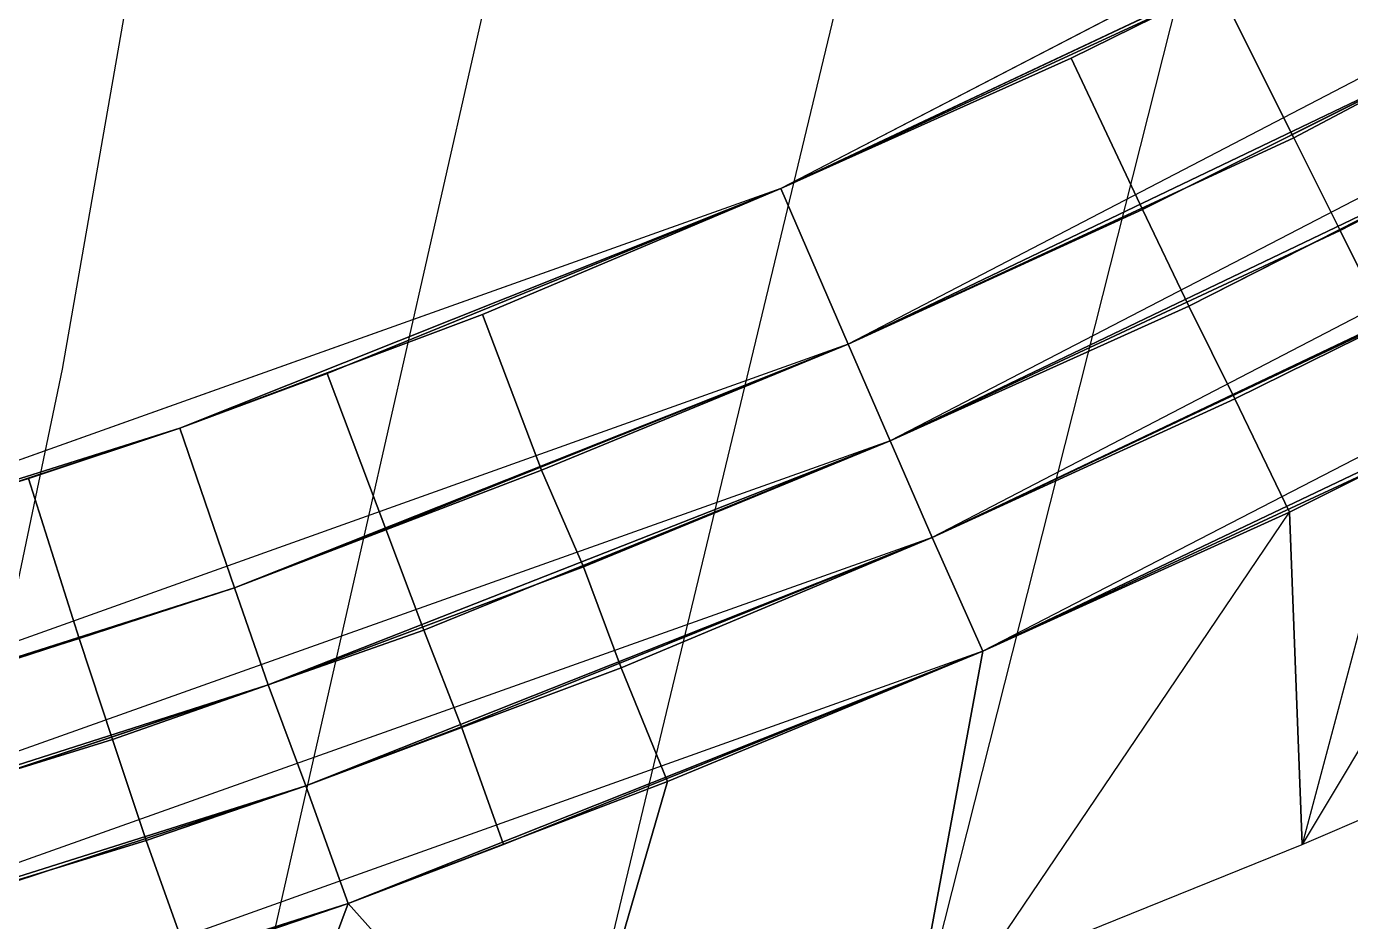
# Model space of a CAD drawing. Extents: x -24.1 to 24.1, y -24.4 to 24.4.
# Drawn here: x 7.165 to 10.315, y -22.353 to -20.225 of the extents above; entities that cross this region are included whole.
import ezdxf

# ---------------------------------------------------------------- set-up
doc = ezdxf.new("R2010")
doc.units = 0
doc.header["$MEASUREMENT"] = 0
for name, color, linetype in [('Concrete bases crown', 7, 'CONTINUOUS'), ('Concrete bases crown bottom', 7, 'CONTINUOUS'), ('Concrete bases crown side1', 7, 'CONTINUOUS'), ('Concrete bases crown side2', 7, 'CONTINUOUS'), ('Concrete bases crown side3', 7, 'CONTINUOUS'), ('Concrete bases crown side4', 7, 'CONTINUOUS'), ('Concrete bases crown top', 7, 'CONTINUOUS'), ('FEA1', 7, 'CONTINUOUS'), ('Mappers', 7, 'CONTINUOUS'), ('SupportsSph', 7, 'CONTINUOUS'), ('TendonPoints1', 7, 'CONTINUOUS'), ('Tendons 1 internal', 7, 'CONTINUOUS'), ('Tendons 2 external', 7, 'CONTINUOUS'), ('Tendons 3 middle', 7, 'CONTINUOUS'), ('UpperTendons', 7, 'CONTINUOUS'), ('UpperTendons Crown', 7, 'CONTINUOUS')]:
    doc.layers.add(name, color=color, linetype=linetype)

msp = doc.modelspace()

# ---------------------------------------------------------------- linework, layer by layer
at = {"layer": 'Concrete bases crown'}
for points in [[(11.68, -19.2, 58.95), (8.96, -20.61, 58.95), (10.34, -19.96, 57.86)], [(11.89, -19.54, 58.95), (9.12, -20.98, 58.95), (10.52, -20.31, 57.86)], [(11.89, -19.54, 58.95), (9.12, -20.98, 58.95), (10.52, -20.31, 57.86)], [(12.02, -19.76, 58.95), (9.22, -21.21, 58.95), (10.64, -20.53, 57.86)], [(12.02, -19.76, 58.95), (9.22, -21.21, 58.95), (10.64, -20.53, 57.86)], [(8.96, -20.61, 58.95), (10, -20.13, 57.58), (10.34, -19.96, 57.86)], [(8.96, -20.61, 54.58), (10.34, -19.96, 54.58), (9.65, -20.3, 55.13)], [(12.15, -19.97, 58.95), (9.32, -21.44, 58.95), (10.75, -20.76, 57.86)], [(12.15, -19.97, 58.95), (9.32, -21.44, 58.95), (10.75, -20.76, 57.86)], [(12.31, -20.23, 58.95), (9.44, -21.71, 58.95), (10.89, -21.02, 57.86)], [(9.12, -20.98, 58.95), (10.18, -20.49, 57.58), (10.52, -20.31, 57.86)], [(9.12, -20.98, 58.95), (10.18, -20.49, 57.58), (10.52, -20.31, 57.86)], [(9.12, -20.98, 54.58), (10.52, -20.31, 54.58), (9.82, -20.66, 55.13)], [(9.12, -20.98, 54.58), (10.52, -20.31, 54.58), (9.82, -20.66, 55.13)], [(9.22, -21.21, 58.95), (10.29, -20.71, 57.58), (10.64, -20.53, 57.86)], [(9.22, -21.21, 58.95), (10.29, -20.71, 57.58), (10.64, -20.53, 57.86)], [(9.22, -21.21, 54.58), (10.64, -20.53, 54.58), (9.93, -20.89, 55.13)], [(9.22, -21.21, 54.58), (10.64, -20.53, 54.58), (9.93, -20.89, 55.13)], [(8.96, -20.61, 58.95), (6.07, -21.64, 58.95), (7.53, -21.18, 57.86)], [(8.96, -20.61, 58.95), (7.53, -21.18, 57.86), (7.88, -21.05, 57.58)], [(7.53, -21.18, 54.58), (8.96, -20.61, 54.58), (8.25, -20.91, 55.13)], [(9.32, -21.44, 58.95), (10.4, -20.93, 57.58), (10.75, -20.76, 57.86)], [(9.32, -21.44, 58.95), (10.4, -20.93, 57.58), (10.75, -20.76, 57.86)], [(9.32, -21.44, 54.58), (10.75, -20.76, 54.58), (10.04, -21.11, 55.13)], [(9.32, -21.44, 54.58), (10.75, -20.76, 54.58), (10.04, -21.11, 55.13)], [(9.12, -20.98, 58.95), (6.18, -22.03, 58.95), (7.66, -21.56, 57.86)], [(9.12, -20.98, 58.95), (6.18, -22.03, 58.95), (7.66, -21.56, 57.86)], [(9.12, -20.98, 58.95), (7.66, -21.56, 57.86), (8.02, -21.42, 57.58)], [(9.12, -20.98, 58.95), (7.66, -21.56, 57.86), (8.02, -21.42, 57.58)], [(7.66, -21.56, 54.58), (9.12, -20.98, 54.58), (8.39, -21.28, 55.13)], [(7.66, -21.56, 54.58), (9.12, -20.98, 54.58), (8.39, -21.28, 55.13)], [(9.44, -21.71, 58.95), (10.54, -21.2, 57.58), (10.89, -21.02, 57.86)], [(9.44, -21.71, 54.58), (10.89, -21.02, 54.58), (10.17, -21.38, 55.13)], [(6.07, -21.64, 58.95), (7.17, -21.3, 57.58), (7.53, -21.18, 57.86)], [(6.07, -21.64, 54.58), (7.53, -21.18, 54.58), (6.8, -21.42, 55.13)], [(9.22, -21.21, 58.95), (6.24, -22.27, 58.95), (7.74, -21.79, 57.86)], [(9.22, -21.21, 58.95), (6.24, -22.27, 58.95), (7.74, -21.79, 57.86)], [(9.22, -21.21, 58.95), (7.74, -21.79, 57.86), (8.11, -21.66, 57.58)], [(9.22, -21.21, 58.95), (7.74, -21.79, 57.86), (8.11, -21.66, 57.58)], [(7.74, -21.79, 54.58), (9.22, -21.21, 54.58), (8.49, -21.51, 55.13)], [(7.74, -21.79, 54.58), (9.22, -21.21, 54.58), (8.49, -21.51, 55.13)], [(9.32, -21.44, 58.95), (6.31, -22.51, 58.95), (7.83, -22.03, 57.86)], [(9.32, -21.44, 58.95), (6.31, -22.51, 58.95), (7.83, -22.03, 57.86)], [(9.32, -21.44, 58.95), (7.83, -22.03, 57.86), (8.2, -21.89, 57.58)], [(9.32, -21.44, 58.95), (7.83, -22.03, 57.86), (8.2, -21.89, 57.58)], [(7.83, -22.03, 54.58), (9.32, -21.44, 54.58), (8.58, -21.75, 55.13)], [(7.83, -22.03, 54.58), (9.32, -21.44, 54.58), (8.58, -21.75, 55.13)], [(6.18, -22.03, 58.95), (7.29, -21.68, 57.58), (7.66, -21.56, 57.86)], [(6.18, -22.03, 58.95), (7.29, -21.68, 57.58), (7.66, -21.56, 57.86)], [(6.18, -22.03, 54.58), (7.66, -21.56, 54.58), (6.92, -21.8, 55.13)], [(6.18, -22.03, 54.58), (7.66, -21.56, 54.58), (6.92, -21.8, 55.13)], [(9.44, -21.71, 58.95), (6.39, -22.8, 58.95), (7.93, -22.31, 57.86)], [(9.44, -21.71, 58.95), (7.93, -22.31, 57.86), (8.3, -22.17, 57.58)], [(7.93, -22.31, 54.58), (9.44, -21.71, 54.58), (8.69, -22.02, 55.13)], [(6.24, -22.27, 58.95), (7.37, -21.92, 57.58), (7.74, -21.79, 57.86)], [(6.24, -22.27, 58.95), (7.37, -21.92, 57.58), (7.74, -21.79, 57.86)], [(6.24, -22.27, 54.58), (7.74, -21.79, 54.58), (6.99, -22.04, 55.13)], [(6.24, -22.27, 54.58), (7.74, -21.79, 54.58), (6.99, -22.04, 55.13)], [(6.31, -22.51, 58.95), (7.45, -22.16, 57.58), (7.83, -22.03, 57.86)], [(6.31, -22.51, 58.95), (7.45, -22.16, 57.58), (7.83, -22.03, 57.86)], [(6.31, -22.51, 54.58), (7.83, -22.03, 54.58), (7.07, -22.28, 55.13)], [(6.31, -22.51, 54.58), (7.83, -22.03, 54.58), (7.07, -22.28, 55.13)], [(6.39, -22.8, 58.95), (7.55, -22.44, 57.58), (7.93, -22.31, 57.86)], [(6.39, -22.8, 54.58), (7.93, -22.31, 54.58), (7.16, -22.57, 55.13)]]:
    msp.add_3dface(points, dxfattribs=at)
at = {"layer": 'Concrete bases crown bottom'}
for points in [[(10.34, -19.96, 55.67), (9.65, -20.3, 55.13), (10.34, -19.96, 54.58), (11.02, -19.59, 55.13)], [(11.02, -19.59, 56.22), (10.34, -19.96, 57.13), (9.65, -20.3, 56.22), (10.34, -19.96, 55.67)], [(9.65, -20.3, 56.22), (8.96, -20.61, 55.67), (9.65, -20.3, 55.13), (10.34, -19.96, 55.67)], [(10.34, -19.96, 57.13), (10, -20.13, 57.58), (8.96, -20.61, 56.77), (9.65, -20.3, 56.22)], [(10.52, -20.31, 55.67), (9.82, -20.66, 55.13), (10.52, -20.31, 54.58), (11.21, -19.94, 55.13)], [(11.21, -19.94, 56.22), (10.52, -20.31, 57.13), (9.82, -20.66, 56.22), (10.52, -20.31, 55.67)], [(8.96, -20.61, 58.95), (7.88, -21.05, 57.58), (8.96, -20.61, 56.77), (10, -20.13, 57.58)], [(10.87, -20.13, 57.58), (10.52, -20.31, 57.86), (10.18, -20.49, 57.58), (10.52, -20.31, 57.13)], [(10.64, -20.53, 55.67), (9.93, -20.89, 55.13), (10.64, -20.53, 54.58), (11.34, -20.16, 55.13)], [(11.34, -20.16, 56.22), (10.64, -20.53, 57.13), (9.93, -20.89, 56.22), (10.64, -20.53, 55.67)], [(8.96, -20.61, 55.67), (8.25, -20.91, 55.13), (8.96, -20.61, 54.58), (9.65, -20.3, 55.13)], [(8.96, -20.61, 56.77), (8.25, -20.91, 56.22), (8.96, -20.61, 55.67), (9.65, -20.3, 56.22)], [(9.82, -20.66, 56.22), (9.12, -20.98, 55.67), (9.82, -20.66, 55.13), (10.52, -20.31, 55.67)], [(10.52, -20.31, 57.13), (10.18, -20.49, 57.58), (9.12, -20.98, 56.77), (9.82, -20.66, 56.22)], [(10.75, -20.76, 55.67), (10.04, -21.11, 55.13), (10.75, -20.76, 54.58), (11.46, -20.37, 55.13)], [(11.46, -20.37, 56.22), (10.75, -20.76, 57.13), (10.04, -21.11, 56.22), (10.75, -20.76, 55.67)], [(10.98, -20.35, 57.58), (10.64, -20.53, 57.86), (10.29, -20.71, 57.58), (10.64, -20.53, 57.13)], [(9.12, -20.98, 58.95), (8.02, -21.42, 57.58), (9.12, -20.98, 56.77), (10.18, -20.49, 57.58)], [(9.93, -20.89, 56.22), (9.22, -21.21, 55.67), (9.93, -20.89, 55.13), (10.64, -20.53, 55.67)], [(10.64, -20.53, 57.13), (10.29, -20.71, 57.58), (9.22, -21.21, 56.77), (9.93, -20.89, 56.22)], [(8.25, -20.91, 56.22), (7.53, -21.18, 55.67), (8.25, -20.91, 55.13), (8.96, -20.61, 55.67)], [(7.88, -21.05, 57.58), (7.53, -21.18, 57.13), (8.25, -20.91, 56.22), (8.96, -20.61, 56.77)], [(9.12, -20.98, 55.67), (8.39, -21.28, 55.13), (9.12, -20.98, 54.58), (9.82, -20.66, 55.13)], [(9.12, -20.98, 56.77), (8.39, -21.28, 56.22), (9.12, -20.98, 55.67), (9.82, -20.66, 56.22)], [(9.22, -21.21, 58.95), (8.11, -21.66, 57.58), (9.22, -21.21, 56.77), (10.29, -20.71, 57.58)], [(10.04, -21.11, 56.22), (9.32, -21.44, 55.67), (10.04, -21.11, 55.13), (10.75, -20.76, 55.67)], [(10.75, -20.76, 57.13), (10.4, -20.93, 57.58), (9.32, -21.44, 56.77), (10.04, -21.11, 56.22)], [(7.53, -21.18, 55.67), (6.8, -21.42, 55.13), (7.53, -21.18, 54.58), (8.25, -20.91, 55.13)], [(8.25, -20.91, 56.22), (7.53, -21.18, 57.13), (6.8, -21.42, 56.22), (7.53, -21.18, 55.67)], [(9.22, -21.21, 55.67), (8.49, -21.51, 55.13), (9.22, -21.21, 54.58), (9.93, -20.89, 55.13)], [(9.22, -21.21, 56.77), (8.49, -21.51, 56.22), (9.22, -21.21, 55.67), (9.93, -20.89, 56.22)], [(9.32, -21.44, 58.95), (8.2, -21.89, 57.58), (9.32, -21.44, 56.77), (10.4, -20.93, 57.58)], [(8.39, -21.28, 56.22), (7.66, -21.56, 55.67), (8.39, -21.28, 55.13), (9.12, -20.98, 55.67)], [(8.02, -21.42, 57.58), (7.66, -21.56, 57.13), (8.39, -21.28, 56.22), (9.12, -20.98, 56.77)], [(7.88, -21.05, 57.58), (7.53, -21.18, 57.86), (7.17, -21.3, 57.58), (7.53, -21.18, 57.13)], [(9.32, -21.44, 55.67), (8.58, -21.75, 55.13), (9.32, -21.44, 54.58), (10.04, -21.11, 55.13)], [(9.32, -21.44, 56.77), (8.58, -21.75, 56.22), (9.32, -21.44, 55.67), (10.04, -21.11, 56.22)], [(6.8, -21.42, 56.22), (6.07, -21.64, 55.67), (6.8, -21.42, 55.13), (7.53, -21.18, 55.67)], [(7.53, -21.18, 57.13), (7.17, -21.3, 57.58), (6.07, -21.64, 56.77), (6.8, -21.42, 56.22)], [(8.49, -21.51, 56.22), (7.74, -21.79, 55.67), (8.49, -21.51, 55.13), (9.22, -21.21, 55.67)], [(8.11, -21.66, 57.58), (7.74, -21.79, 57.13), (8.49, -21.51, 56.22), (9.22, -21.21, 56.77)], [(7.66, -21.56, 55.67), (6.92, -21.8, 55.13), (7.66, -21.56, 54.58), (8.39, -21.28, 55.13)], [(8.39, -21.28, 56.22), (7.66, -21.56, 57.13), (6.92, -21.8, 56.22), (7.66, -21.56, 55.67)], [(6.07, -21.64, 58.95), (4.94, -21.93, 57.58), (6.07, -21.64, 56.77), (7.17, -21.3, 57.58)], [(8.02, -21.42, 57.58), (7.66, -21.56, 57.86), (7.29, -21.68, 57.58), (7.66, -21.56, 57.13)], [(8.58, -21.75, 56.22), (7.83, -22.03, 55.67), (8.58, -21.75, 55.13), (9.32, -21.44, 55.67)], [(8.2, -21.89, 57.58), (7.83, -22.03, 57.13), (8.58, -21.75, 56.22), (9.32, -21.44, 56.77)], [(7.74, -21.79, 55.67), (6.99, -22.04, 55.13), (7.74, -21.79, 54.58), (8.49, -21.51, 55.13)], [(8.49, -21.51, 56.22), (7.74, -21.79, 57.13), (6.99, -22.04, 56.22), (7.74, -21.79, 55.67)], [(6.92, -21.8, 56.22), (6.18, -22.03, 55.67), (6.92, -21.8, 55.13), (7.66, -21.56, 55.67)], [(7.66, -21.56, 57.13), (7.29, -21.68, 57.58), (6.18, -22.03, 56.77), (6.92, -21.8, 56.22)], [(8.11, -21.66, 57.58), (7.74, -21.79, 57.86), (7.37, -21.92, 57.58), (7.74, -21.79, 57.13)], [(6.18, -22.03, 58.95), (5.03, -22.32, 57.58), (6.18, -22.03, 56.77), (7.29, -21.68, 57.58)], [(7.83, -22.03, 55.67), (7.07, -22.28, 55.13), (7.83, -22.03, 54.58), (8.58, -21.75, 55.13)], [(8.58, -21.75, 56.22), (7.83, -22.03, 57.13), (7.07, -22.28, 56.22), (7.83, -22.03, 55.67)], [(6.99, -22.04, 56.22), (6.24, -22.27, 55.67), (6.99, -22.04, 55.13), (7.74, -21.79, 55.67)], [(7.74, -21.79, 57.13), (7.37, -21.92, 57.58), (6.24, -22.27, 56.77), (6.99, -22.04, 56.22)], [(8.2, -21.89, 57.58), (7.83, -22.03, 57.86), (7.45, -22.16, 57.58), (7.83, -22.03, 57.13)], [(6.24, -22.27, 58.95), (5.09, -22.56, 57.58), (6.24, -22.27, 56.77), (7.37, -21.92, 57.58)], [(7.07, -22.28, 56.22), (6.31, -22.51, 55.67), (7.07, -22.28, 55.13), (7.83, -22.03, 55.67)], [(7.83, -22.03, 57.13), (7.45, -22.16, 57.58), (6.31, -22.51, 56.77), (7.07, -22.28, 56.22)], [(6.31, -22.51, 58.95), (5.14, -22.8, 57.58), (6.31, -22.51, 56.77), (7.45, -22.16, 57.58)]]:
    msp.add_3dface(points, dxfattribs=at)
at = {"layer": 'Concrete bases crown side1'}
for points in [[(10.34, -19.96, 55.67), (9.65, -20.3, 55.13), (9.82, -20.66, 55.13), (10.52, -20.31, 55.67)], [(10.34, -19.96, 57.13), (10, -20.13, 57.58), (10.18, -20.49, 57.58), (10.52, -20.31, 57.13)], [(9.65, -20.3, 56.22), (8.96, -20.61, 55.67), (9.12, -20.98, 55.67), (9.82, -20.66, 56.22)], [(10.52, -20.31, 55.67), (9.82, -20.66, 55.13), (9.93, -20.89, 55.13), (10.64, -20.53, 55.67)], [(10.52, -20.31, 57.13), (10.18, -20.49, 57.58), (10.29, -20.71, 57.58), (10.64, -20.53, 57.13)], [(10.64, -20.53, 55.67), (9.93, -20.89, 55.13), (10.04, -21.11, 55.13), (10.75, -20.76, 55.67)], [(10.64, -20.53, 57.13), (10.29, -20.71, 57.58), (10.4, -20.93, 57.58), (10.75, -20.76, 57.13)], [(8.96, -20.61, 58.95), (7.88, -21.05, 57.58), (8.02, -21.42, 57.58), (9.12, -20.98, 58.95)], [(8.96, -20.61, 55.67), (8.25, -20.91, 55.13), (8.39, -21.28, 55.13), (9.12, -20.98, 55.67)], [(8.96, -20.61, 56.77), (8.25, -20.91, 56.22), (8.39, -21.28, 56.22), (9.12, -20.98, 56.77)], [(9.82, -20.66, 56.22), (9.12, -20.98, 55.67), (9.22, -21.21, 55.67), (9.93, -20.89, 56.22)], [(10.75, -20.76, 55.67), (10.04, -21.11, 55.13), (10.17, -21.38, 55.13), (10.89, -21.02, 55.67)], [(8.25, -20.91, 56.22), (7.53, -21.18, 57.13), (7.66, -21.56, 57.13), (8.39, -21.28, 56.22)], [(8.25, -20.91, 56.22), (7.53, -21.18, 55.67), (7.66, -21.56, 55.67), (8.39, -21.28, 56.22)], [(9.93, -20.89, 56.22), (9.22, -21.21, 55.67), (9.32, -21.44, 55.67), (10.04, -21.11, 56.22)], [(9.12, -20.98, 58.95), (8.02, -21.42, 57.58), (8.11, -21.66, 57.58), (9.22, -21.21, 58.95)], [(9.12, -20.98, 55.67), (8.39, -21.28, 55.13), (8.49, -21.51, 55.13), (9.22, -21.21, 55.67)], [(9.12, -20.98, 56.77), (8.39, -21.28, 56.22), (8.49, -21.51, 56.22), (9.22, -21.21, 56.77)], [(7.88, -21.05, 57.58), (7.53, -21.18, 57.13), (7.66, -21.56, 57.13), (8.02, -21.42, 57.58)], [(7.88, -21.05, 57.58), (7.53, -21.18, 57.86), (7.66, -21.56, 57.86), (8.02, -21.42, 57.58)], [(10.04, -21.11, 56.22), (9.32, -21.44, 55.67), (9.44, -21.71, 55.67), (10.17, -21.38, 56.22)], [(7.53, -21.18, 55.67), (6.8, -21.42, 55.13), (6.92, -21.8, 55.13), (7.66, -21.56, 55.67)], [(7.53, -21.18, 57.13), (7.17, -21.3, 57.58), (7.29, -21.68, 57.58), (7.66, -21.56, 57.13)], [(9.22, -21.21, 58.95), (8.11, -21.66, 57.58), (8.2, -21.89, 57.58), (9.32, -21.44, 58.95)], [(9.22, -21.21, 55.67), (8.49, -21.51, 55.13), (8.58, -21.75, 55.13), (9.32, -21.44, 55.67)], [(9.22, -21.21, 56.77), (8.49, -21.51, 56.22), (8.58, -21.75, 56.22), (9.32, -21.44, 56.77)], [(8.39, -21.28, 56.22), (7.66, -21.56, 57.13), (7.74, -21.79, 57.13), (8.49, -21.51, 56.22)], [(8.39, -21.28, 56.22), (7.66, -21.56, 55.67), (7.74, -21.79, 55.67), (8.49, -21.51, 56.22)], [(8.02, -21.42, 57.58), (7.66, -21.56, 57.13), (7.74, -21.79, 57.13), (8.11, -21.66, 57.58)], [(8.02, -21.42, 57.58), (7.66, -21.56, 57.86), (7.74, -21.79, 57.86), (8.11, -21.66, 57.58)], [(9.32, -21.44, 58.95), (8.2, -21.89, 57.58), (8.3, -22.17, 57.58), (9.44, -21.71, 58.95)], [(9.32, -21.44, 55.67), (8.58, -21.75, 55.13), (8.69, -22.02, 55.13), (9.44, -21.71, 55.67)], [(9.32, -21.44, 56.77), (8.58, -21.75, 56.22), (8.69, -22.02, 56.22), (9.44, -21.71, 56.77)], [(8.49, -21.51, 56.22), (7.74, -21.79, 57.13), (7.83, -22.03, 57.13), (8.58, -21.75, 56.22)], [(8.49, -21.51, 56.22), (7.74, -21.79, 55.67), (7.83, -22.03, 55.67), (8.58, -21.75, 56.22)], [(7.66, -21.56, 55.67), (6.92, -21.8, 55.13), (6.99, -22.04, 55.13), (7.74, -21.79, 55.67)], [(7.66, -21.56, 57.13), (7.29, -21.68, 57.58), (7.37, -21.92, 57.58), (7.74, -21.79, 57.13)], [(8.11, -21.66, 57.58), (7.74, -21.79, 57.13), (7.83, -22.03, 57.13), (8.2, -21.89, 57.58)], [(8.11, -21.66, 57.58), (7.74, -21.79, 57.86), (7.83, -22.03, 57.86), (8.2, -21.89, 57.58)], [(8.58, -21.75, 56.22), (7.83, -22.03, 57.13), (7.93, -22.31, 57.13), (8.69, -22.02, 56.22)], [(8.58, -21.75, 56.22), (7.83, -22.03, 55.67), (7.93, -22.31, 55.67), (8.69, -22.02, 56.22)], [(7.74, -21.79, 55.67), (6.99, -22.04, 55.13), (7.07, -22.28, 55.13), (7.83, -22.03, 55.67)], [(7.74, -21.79, 57.13), (7.37, -21.92, 57.58), (7.45, -22.16, 57.58), (7.83, -22.03, 57.13)], [(8.2, -21.89, 57.58), (7.83, -22.03, 57.13), (7.93, -22.31, 57.13), (8.3, -22.17, 57.58)], [(8.2, -21.89, 57.58), (7.83, -22.03, 57.86), (7.93, -22.31, 57.86), (8.3, -22.17, 57.58)], [(7.83, -22.03, 55.67), (7.07, -22.28, 55.13), (7.16, -22.57, 55.13), (7.93, -22.31, 55.67)], [(7.83, -22.03, 57.13), (7.45, -22.16, 57.58), (7.55, -22.44, 57.58), (7.93, -22.31, 57.13)]]:
    msp.add_3dface(points, dxfattribs=at)
at = {"layer": 'Concrete bases crown side2'}
for points in [[(9.65, -20.3, 55.13), (10.34, -19.96, 54.58), (10.52, -20.31, 54.58), (9.82, -20.66, 55.13)], [(10.34, -19.96, 57.13), (9.65, -20.3, 56.22), (9.82, -20.66, 56.22), (10.52, -20.31, 57.13)], [(10.34, -19.96, 57.86), (10, -20.13, 57.58), (10.18, -20.49, 57.58), (10.52, -20.31, 57.86)], [(10, -20.13, 57.58), (8.96, -20.61, 56.77), (9.12, -20.98, 56.77), (10.18, -20.49, 57.58)], [(8.96, -20.61, 55.67), (9.65, -20.3, 55.13), (9.82, -20.66, 55.13), (9.12, -20.98, 55.67)], [(9.82, -20.66, 55.13), (10.52, -20.31, 54.58), (10.64, -20.53, 54.58), (9.93, -20.89, 55.13)], [(10.52, -20.31, 57.13), (9.82, -20.66, 56.22), (9.93, -20.89, 56.22), (10.64, -20.53, 57.13)], [(10.52, -20.31, 57.86), (10.18, -20.49, 57.58), (10.29, -20.71, 57.58), (10.64, -20.53, 57.86)], [(10.18, -20.49, 57.58), (9.12, -20.98, 56.77), (9.22, -21.21, 56.77), (10.29, -20.71, 57.58)], [(9.93, -20.89, 55.13), (10.64, -20.53, 54.58), (10.75, -20.76, 54.58), (10.04, -21.11, 55.13)], [(10.64, -20.53, 57.13), (9.93, -20.89, 56.22), (10.04, -21.11, 56.22), (10.75, -20.76, 57.13)], [(10.64, -20.53, 57.86), (10.29, -20.71, 57.58), (10.4, -20.93, 57.58), (10.75, -20.76, 57.86)], [(7.88, -21.05, 57.58), (8.96, -20.61, 56.77), (9.12, -20.98, 56.77), (8.02, -21.42, 57.58)], [(8.25, -20.91, 55.13), (8.96, -20.61, 54.58), (9.12, -20.98, 54.58), (8.39, -21.28, 55.13)], [(8.25, -20.91, 56.22), (8.96, -20.61, 55.67), (9.12, -20.98, 55.67), (8.39, -21.28, 56.22)], [(9.12, -20.98, 55.67), (9.82, -20.66, 55.13), (9.93, -20.89, 55.13), (9.22, -21.21, 55.67)], [(10.29, -20.71, 57.58), (9.22, -21.21, 56.77), (9.32, -21.44, 56.77), (10.4, -20.93, 57.58)], [(10.04, -21.11, 55.13), (10.75, -20.76, 54.58), (10.89, -21.02, 54.58), (10.17, -21.38, 55.13)], [(10.75, -20.76, 57.13), (10.04, -21.11, 56.22), (10.17, -21.38, 56.22), (10.89, -21.02, 57.13)], [(7.53, -21.18, 55.67), (8.25, -20.91, 55.13), (8.39, -21.28, 55.13), (7.66, -21.56, 55.67)], [(7.53, -21.18, 57.13), (8.25, -20.91, 56.22), (8.39, -21.28, 56.22), (7.66, -21.56, 57.13)], [(9.22, -21.21, 55.67), (9.93, -20.89, 55.13), (10.04, -21.11, 55.13), (9.32, -21.44, 55.67)], [(10.4, -20.93, 57.58), (9.32, -21.44, 56.77), (9.44, -21.71, 56.77), (10.54, -21.2, 57.58)], [(8.02, -21.42, 57.58), (9.12, -20.98, 56.77), (9.22, -21.21, 56.77), (8.11, -21.66, 57.58)], [(8.39, -21.28, 55.13), (9.12, -20.98, 54.58), (9.22, -21.21, 54.58), (8.49, -21.51, 55.13)], [(8.39, -21.28, 56.22), (9.12, -20.98, 55.67), (9.22, -21.21, 55.67), (8.49, -21.51, 56.22)], [(9.32, -21.44, 55.67), (10.04, -21.11, 55.13), (10.17, -21.38, 55.13), (9.44, -21.71, 55.67)], [(6.8, -21.42, 55.13), (7.53, -21.18, 54.58), (7.66, -21.56, 54.58), (6.92, -21.8, 55.13)], [(7.53, -21.18, 57.13), (6.8, -21.42, 56.22), (6.92, -21.8, 56.22), (7.66, -21.56, 57.13)], [(7.53, -21.18, 57.86), (7.17, -21.3, 57.58), (7.29, -21.68, 57.58), (7.66, -21.56, 57.86)], [(8.11, -21.66, 57.58), (9.22, -21.21, 56.77), (9.32, -21.44, 56.77), (8.2, -21.89, 57.58)], [(8.49, -21.51, 55.13), (9.22, -21.21, 54.58), (9.32, -21.44, 54.58), (8.58, -21.75, 55.13)], [(8.49, -21.51, 56.22), (9.22, -21.21, 55.67), (9.32, -21.44, 55.67), (8.58, -21.75, 56.22)], [(7.66, -21.56, 55.67), (8.39, -21.28, 55.13), (8.49, -21.51, 55.13), (7.74, -21.79, 55.67)], [(7.66, -21.56, 57.13), (8.39, -21.28, 56.22), (8.49, -21.51, 56.22), (7.74, -21.79, 57.13)], [(7.17, -21.3, 57.58), (6.07, -21.64, 56.77), (6.18, -22.03, 56.77), (7.29, -21.68, 57.58)], [(8.2, -21.89, 57.58), (9.32, -21.44, 56.77), (9.44, -21.71, 56.77), (8.3, -22.17, 57.58)], [(8.58, -21.75, 55.13), (9.32, -21.44, 54.58), (9.44, -21.71, 54.58), (8.69, -22.02, 55.13)], [(8.58, -21.75, 56.22), (9.32, -21.44, 55.67), (9.44, -21.71, 55.67), (8.69, -22.02, 56.22)], [(7.74, -21.79, 55.67), (8.49, -21.51, 55.13), (8.58, -21.75, 55.13), (7.83, -22.03, 55.67)], [(7.74, -21.79, 57.13), (8.49, -21.51, 56.22), (8.58, -21.75, 56.22), (7.83, -22.03, 57.13)], [(6.92, -21.8, 55.13), (7.66, -21.56, 54.58), (7.74, -21.79, 54.58), (6.99, -22.04, 55.13)], [(7.66, -21.56, 57.13), (6.92, -21.8, 56.22), (6.99, -22.04, 56.22), (7.74, -21.79, 57.13)], [(7.66, -21.56, 57.86), (7.29, -21.68, 57.58), (7.37, -21.92, 57.58), (7.74, -21.79, 57.86)], [(7.29, -21.68, 57.58), (6.18, -22.03, 56.77), (6.24, -22.27, 56.77), (7.37, -21.92, 57.58)], [(7.83, -22.03, 55.67), (8.58, -21.75, 55.13), (8.69, -22.02, 55.13), (7.93, -22.31, 55.67)], [(7.83, -22.03, 57.13), (8.58, -21.75, 56.22), (8.69, -22.02, 56.22), (7.93, -22.31, 57.13)], [(6.99, -22.04, 55.13), (7.74, -21.79, 54.58), (7.83, -22.03, 54.58), (7.07, -22.28, 55.13)], [(7.74, -21.79, 57.13), (6.99, -22.04, 56.22), (7.07, -22.28, 56.22), (7.83, -22.03, 57.13)], [(7.74, -21.79, 57.86), (7.37, -21.92, 57.58), (7.45, -22.16, 57.58), (7.83, -22.03, 57.86)], [(7.37, -21.92, 57.58), (6.24, -22.27, 56.77), (6.31, -22.51, 56.77), (7.45, -22.16, 57.58)], [(7.07, -22.28, 55.13), (7.83, -22.03, 54.58), (7.93, -22.31, 54.58), (7.16, -22.57, 55.13)], [(7.83, -22.03, 57.13), (7.07, -22.28, 56.22), (7.16, -22.57, 56.22), (7.93, -22.31, 57.13)], [(7.83, -22.03, 57.86), (7.45, -22.16, 57.58), (7.55, -22.44, 57.58), (7.93, -22.31, 57.86)], [(7.45, -22.16, 57.58), (6.31, -22.51, 56.77), (6.39, -22.8, 56.77), (7.55, -22.44, 57.58)]]:
    msp.add_3dface(points, dxfattribs=at)
at = {"layer": 'Concrete bases crown side3'}
for points in [[(9.65, -20.3, 55.13), (10.34, -19.96, 55.67), (10.52, -20.31, 55.67), (9.82, -20.66, 55.13)], [(9.65, -20.3, 56.22), (10.34, -19.96, 55.67), (10.52, -20.31, 55.67), (9.82, -20.66, 56.22)], [(10, -20.13, 57.58), (10.34, -19.96, 57.13), (10.52, -20.31, 57.13), (10.18, -20.49, 57.58)], [(8.96, -20.61, 56.77), (10, -20.13, 57.58), (10.18, -20.49, 57.58), (9.12, -20.98, 56.77)], [(8.96, -20.61, 54.58), (9.65, -20.3, 55.13), (9.82, -20.66, 55.13), (9.12, -20.98, 54.58)], [(8.96, -20.61, 55.67), (9.65, -20.3, 56.22), (9.82, -20.66, 56.22), (9.12, -20.98, 55.67)], [(8.96, -20.61, 56.77), (9.65, -20.3, 56.22), (9.82, -20.66, 56.22), (9.12, -20.98, 56.77)], [(9.82, -20.66, 55.13), (10.52, -20.31, 55.67), (10.64, -20.53, 55.67), (9.93, -20.89, 55.13)], [(9.82, -20.66, 56.22), (10.52, -20.31, 55.67), (10.64, -20.53, 55.67), (9.93, -20.89, 56.22)], [(10.18, -20.49, 57.58), (10.52, -20.31, 57.13), (10.64, -20.53, 57.13), (10.29, -20.71, 57.58)], [(9.12, -20.98, 56.77), (10.18, -20.49, 57.58), (10.29, -20.71, 57.58), (9.22, -21.21, 56.77)], [(9.93, -20.89, 55.13), (10.64, -20.53, 55.67), (10.75, -20.76, 55.67), (10.04, -21.11, 55.13)], [(9.93, -20.89, 56.22), (10.64, -20.53, 55.67), (10.75, -20.76, 55.67), (10.04, -21.11, 56.22)], [(10.29, -20.71, 57.58), (10.64, -20.53, 57.13), (10.75, -20.76, 57.13), (10.4, -20.93, 57.58)], [(8.25, -20.91, 55.13), (8.96, -20.61, 55.67), (9.12, -20.98, 55.67), (8.39, -21.28, 55.13)], [(8.25, -20.91, 56.22), (8.96, -20.61, 56.77), (9.12, -20.98, 56.77), (8.39, -21.28, 56.22)], [(9.12, -20.98, 54.58), (9.82, -20.66, 55.13), (9.93, -20.89, 55.13), (9.22, -21.21, 54.58)], [(9.12, -20.98, 55.67), (9.82, -20.66, 56.22), (9.93, -20.89, 56.22), (9.22, -21.21, 55.67)], [(9.12, -20.98, 56.77), (9.82, -20.66, 56.22), (9.93, -20.89, 56.22), (9.22, -21.21, 56.77)], [(9.22, -21.21, 56.77), (10.29, -20.71, 57.58), (10.4, -20.93, 57.58), (9.32, -21.44, 56.77)], [(10.04, -21.11, 55.13), (10.75, -20.76, 55.67), (10.89, -21.02, 55.67), (10.17, -21.38, 55.13)], [(10.04, -21.11, 56.22), (10.75, -20.76, 55.67), (10.89, -21.02, 55.67), (10.17, -21.38, 56.22)], [(7.53, -21.18, 54.58), (8.25, -20.91, 55.13), (8.39, -21.28, 55.13), (7.66, -21.56, 54.58)], [(9.22, -21.21, 54.58), (9.93, -20.89, 55.13), (10.04, -21.11, 55.13), (9.32, -21.44, 54.58)], [(9.22, -21.21, 55.67), (9.93, -20.89, 56.22), (10.04, -21.11, 56.22), (9.32, -21.44, 55.67)], [(9.22, -21.21, 56.77), (9.93, -20.89, 56.22), (10.04, -21.11, 56.22), (9.32, -21.44, 56.77)], [(9.32, -21.44, 56.77), (10.4, -20.93, 57.58), (10.54, -21.2, 57.58), (9.44, -21.71, 56.77)], [(8.39, -21.28, 55.13), (9.12, -20.98, 55.67), (9.22, -21.21, 55.67), (8.49, -21.51, 55.13)], [(8.39, -21.28, 56.22), (9.12, -20.98, 56.77), (9.22, -21.21, 56.77), (8.49, -21.51, 56.22)], [(9.32, -21.44, 54.58), (10.04, -21.11, 55.13), (10.17, -21.38, 55.13), (9.44, -21.71, 54.58)], [(9.32, -21.44, 55.67), (10.04, -21.11, 56.22), (10.17, -21.38, 56.22), (9.44, -21.71, 55.67)], [(9.32, -21.44, 56.77), (10.04, -21.11, 56.22), (10.17, -21.38, 56.22), (9.44, -21.71, 56.77)], [(6.8, -21.42, 55.13), (7.53, -21.18, 55.67), (7.66, -21.56, 55.67), (6.92, -21.8, 55.13)], [(6.8, -21.42, 56.22), (7.53, -21.18, 55.67), (7.66, -21.56, 55.67), (6.92, -21.8, 56.22)], [(7.17, -21.3, 57.58), (7.53, -21.18, 57.13), (7.66, -21.56, 57.13), (7.29, -21.68, 57.58)], [(8.49, -21.51, 55.13), (9.22, -21.21, 55.67), (9.32, -21.44, 55.67), (8.58, -21.75, 55.13)], [(8.49, -21.51, 56.22), (9.22, -21.21, 56.77), (9.32, -21.44, 56.77), (8.58, -21.75, 56.22)], [(7.66, -21.56, 54.58), (8.39, -21.28, 55.13), (8.49, -21.51, 55.13), (7.74, -21.79, 54.58)], [(6.07, -21.64, 56.77), (7.17, -21.3, 57.58), (7.29, -21.68, 57.58), (6.18, -22.03, 56.77)], [(8.58, -21.75, 55.13), (9.32, -21.44, 55.67), (9.44, -21.71, 55.67), (8.69, -22.02, 55.13)], [(8.58, -21.75, 56.22), (9.32, -21.44, 56.77), (9.44, -21.71, 56.77), (8.69, -22.02, 56.22)], [(7.74, -21.79, 54.58), (8.49, -21.51, 55.13), (8.58, -21.75, 55.13), (7.83, -22.03, 54.58)], [(6.92, -21.8, 55.13), (7.66, -21.56, 55.67), (7.74, -21.79, 55.67), (6.99, -22.04, 55.13)], [(6.92, -21.8, 56.22), (7.66, -21.56, 55.67), (7.74, -21.79, 55.67), (6.99, -22.04, 56.22)], [(7.29, -21.68, 57.58), (7.66, -21.56, 57.13), (7.74, -21.79, 57.13), (7.37, -21.92, 57.58)], [(6.18, -22.03, 56.77), (7.29, -21.68, 57.58), (7.37, -21.92, 57.58), (6.24, -22.27, 56.77)], [(7.83, -22.03, 54.58), (8.58, -21.75, 55.13), (8.69, -22.02, 55.13), (7.93, -22.31, 54.58)], [(6.99, -22.04, 55.13), (7.74, -21.79, 55.67), (7.83, -22.03, 55.67), (7.07, -22.28, 55.13)], [(6.99, -22.04, 56.22), (7.74, -21.79, 55.67), (7.83, -22.03, 55.67), (7.07, -22.28, 56.22)], [(7.37, -21.92, 57.58), (7.74, -21.79, 57.13), (7.83, -22.03, 57.13), (7.45, -22.16, 57.58)], [(6.24, -22.27, 56.77), (7.37, -21.92, 57.58), (7.45, -22.16, 57.58), (6.31, -22.51, 56.77)], [(7.07, -22.28, 55.13), (7.83, -22.03, 55.67), (7.93, -22.31, 55.67), (7.16, -22.57, 55.13)], [(7.07, -22.28, 56.22), (7.83, -22.03, 55.67), (7.93, -22.31, 55.67), (7.16, -22.57, 56.22)], [(7.45, -22.16, 57.58), (7.83, -22.03, 57.13), (7.93, -22.31, 57.13), (7.55, -22.44, 57.58)], [(6.31, -22.51, 56.77), (7.45, -22.16, 57.58), (7.55, -22.44, 57.58), (6.39, -22.8, 56.77)]]:
    msp.add_3dface(points, dxfattribs=at)
at = {"layer": 'Concrete bases crown side4'}
for points in [[(10.34, -19.96, 55.67), (9.65, -20.3, 56.22), (9.82, -20.66, 56.22), (10.52, -20.31, 55.67)], [(9.65, -20.3, 56.22), (10.34, -19.96, 57.13), (10.52, -20.31, 57.13), (9.82, -20.66, 56.22)], [(10, -20.13, 57.58), (8.96, -20.61, 58.95), (9.12, -20.98, 58.95), (10.18, -20.49, 57.58)], [(9.65, -20.3, 55.13), (8.96, -20.61, 55.67), (9.12, -20.98, 55.67), (9.82, -20.66, 55.13)], [(9.65, -20.3, 56.22), (8.96, -20.61, 56.77), (9.12, -20.98, 56.77), (9.82, -20.66, 56.22)], [(10.52, -20.31, 55.67), (9.82, -20.66, 56.22), (9.93, -20.89, 56.22), (10.64, -20.53, 55.67)], [(9.82, -20.66, 56.22), (10.52, -20.31, 57.13), (10.64, -20.53, 57.13), (9.93, -20.89, 56.22)], [(10.18, -20.49, 57.58), (9.12, -20.98, 58.95), (9.22, -21.21, 58.95), (10.29, -20.71, 57.58)], [(10.64, -20.53, 55.67), (9.93, -20.89, 56.22), (10.04, -21.11, 56.22), (10.75, -20.76, 55.67)], [(9.93, -20.89, 56.22), (10.64, -20.53, 57.13), (10.75, -20.76, 57.13), (10.04, -21.11, 56.22)], [(8.96, -20.61, 56.77), (7.88, -21.05, 57.58), (8.02, -21.42, 57.58), (9.12, -20.98, 56.77)], [(8.96, -20.61, 55.67), (8.25, -20.91, 56.22), (8.39, -21.28, 56.22), (9.12, -20.98, 55.67)], [(9.82, -20.66, 55.13), (9.12, -20.98, 55.67), (9.22, -21.21, 55.67), (9.93, -20.89, 55.13)], [(9.82, -20.66, 56.22), (9.12, -20.98, 56.77), (9.22, -21.21, 56.77), (9.93, -20.89, 56.22)], [(10.29, -20.71, 57.58), (9.22, -21.21, 58.95), (9.32, -21.44, 58.95), (10.4, -20.93, 57.58)], [(10.75, -20.76, 55.67), (10.04, -21.11, 56.22), (10.17, -21.38, 56.22), (10.89, -21.02, 55.67)], [(10.04, -21.11, 56.22), (10.75, -20.76, 57.13), (10.89, -21.02, 57.13), (10.17, -21.38, 56.22)], [(8.25, -20.91, 55.13), (7.53, -21.18, 55.67), (7.66, -21.56, 55.67), (8.39, -21.28, 55.13)], [(7.53, -21.18, 55.67), (8.25, -20.91, 56.22), (8.39, -21.28, 56.22), (7.66, -21.56, 55.67)], [(9.93, -20.89, 55.13), (9.22, -21.21, 55.67), (9.32, -21.44, 55.67), (10.04, -21.11, 55.13)], [(9.93, -20.89, 56.22), (9.22, -21.21, 56.77), (9.32, -21.44, 56.77), (10.04, -21.11, 56.22)], [(10.4, -20.93, 57.58), (9.32, -21.44, 58.95), (9.44, -21.71, 58.95), (10.54, -21.2, 57.58)], [(9.12, -20.98, 56.77), (8.02, -21.42, 57.58), (8.11, -21.66, 57.58), (9.22, -21.21, 56.77)], [(9.12, -20.98, 55.67), (8.39, -21.28, 56.22), (8.49, -21.51, 56.22), (9.22, -21.21, 55.67)], [(7.53, -21.18, 57.13), (7.88, -21.05, 57.58), (8.02, -21.42, 57.58), (7.66, -21.56, 57.13)], [(10.04, -21.11, 55.13), (9.32, -21.44, 55.67), (9.44, -21.71, 55.67), (10.17, -21.38, 55.13)], [(10.04, -21.11, 56.22), (9.32, -21.44, 56.77), (9.44, -21.71, 56.77), (10.17, -21.38, 56.22)], [(7.53, -21.18, 55.67), (6.8, -21.42, 56.22), (6.92, -21.8, 56.22), (7.66, -21.56, 55.67)], [(6.8, -21.42, 56.22), (7.53, -21.18, 57.13), (7.66, -21.56, 57.13), (6.92, -21.8, 56.22)], [(9.22, -21.21, 56.77), (8.11, -21.66, 57.58), (8.2, -21.89, 57.58), (9.32, -21.44, 56.77)], [(9.22, -21.21, 55.67), (8.49, -21.51, 56.22), (8.58, -21.75, 56.22), (9.32, -21.44, 55.67)], [(8.39, -21.28, 55.13), (7.66, -21.56, 55.67), (7.74, -21.79, 55.67), (8.49, -21.51, 55.13)], [(7.66, -21.56, 55.67), (8.39, -21.28, 56.22), (8.49, -21.51, 56.22), (7.74, -21.79, 55.67)], [(7.17, -21.3, 57.58), (6.07, -21.64, 58.95), (6.18, -22.03, 58.95), (7.29, -21.68, 57.58)], [(7.66, -21.56, 57.13), (8.02, -21.42, 57.58), (8.11, -21.66, 57.58), (7.74, -21.79, 57.13)], [(9.32, -21.44, 56.77), (8.2, -21.89, 57.58), (8.3, -22.17, 57.58), (9.44, -21.71, 56.77)], [(9.32, -21.44, 55.67), (8.58, -21.75, 56.22), (8.69, -22.02, 56.22), (9.44, -21.71, 55.67)], [(8.49, -21.51, 55.13), (7.74, -21.79, 55.67), (7.83, -22.03, 55.67), (8.58, -21.75, 55.13)], [(7.74, -21.79, 55.67), (8.49, -21.51, 56.22), (8.58, -21.75, 56.22), (7.83, -22.03, 55.67)], [(7.66, -21.56, 55.67), (6.92, -21.8, 56.22), (6.99, -22.04, 56.22), (7.74, -21.79, 55.67)], [(6.92, -21.8, 56.22), (7.66, -21.56, 57.13), (7.74, -21.79, 57.13), (6.99, -22.04, 56.22)], [(7.74, -21.79, 57.13), (8.11, -21.66, 57.58), (8.2, -21.89, 57.58), (7.83, -22.03, 57.13)], [(7.29, -21.68, 57.58), (6.18, -22.03, 58.95), (6.24, -22.27, 58.95), (7.37, -21.92, 57.58)], [(8.58, -21.75, 55.13), (7.83, -22.03, 55.67), (7.93, -22.31, 55.67), (8.69, -22.02, 55.13)], [(7.83, -22.03, 55.67), (8.58, -21.75, 56.22), (8.69, -22.02, 56.22), (7.93, -22.31, 55.67)], [(7.74, -21.79, 55.67), (6.99, -22.04, 56.22), (7.07, -22.28, 56.22), (7.83, -22.03, 55.67)], [(6.99, -22.04, 56.22), (7.74, -21.79, 57.13), (7.83, -22.03, 57.13), (7.07, -22.28, 56.22)], [(7.83, -22.03, 57.13), (8.2, -21.89, 57.58), (8.3, -22.17, 57.58), (7.93, -22.31, 57.13)], [(7.37, -21.92, 57.58), (6.24, -22.27, 58.95), (6.31, -22.51, 58.95), (7.45, -22.16, 57.58)], [(7.83, -22.03, 55.67), (7.07, -22.28, 56.22), (7.16, -22.57, 56.22), (7.93, -22.31, 55.67)], [(7.07, -22.28, 56.22), (7.83, -22.03, 57.13), (7.93, -22.31, 57.13), (7.16, -22.57, 56.22)], [(7.45, -22.16, 57.58), (6.31, -22.51, 58.95), (6.39, -22.8, 58.95), (7.55, -22.44, 57.58)]]:
    msp.add_3dface(points, dxfattribs=at)
at = {"layer": 'Concrete bases crown top'}
for points in [[(10.52, -20.31, 55.67), (9.82, -20.66, 55.13), (10.52, -20.31, 54.58), (11.21, -19.94, 55.13)], [(11.21, -19.94, 56.22), (10.52, -20.31, 57.13), (9.82, -20.66, 56.22), (10.52, -20.31, 55.67)], [(10.87, -20.13, 57.58), (10.52, -20.31, 57.86), (10.18, -20.49, 57.58), (10.52, -20.31, 57.13)], [(10.64, -20.53, 55.67), (9.93, -20.89, 55.13), (10.64, -20.53, 54.58), (11.34, -20.16, 55.13)], [(11.34, -20.16, 56.22), (10.64, -20.53, 57.13), (9.93, -20.89, 56.22), (10.64, -20.53, 55.67)], [(9.82, -20.66, 56.22), (9.12, -20.98, 55.67), (9.82, -20.66, 55.13), (10.52, -20.31, 55.67)], [(10.52, -20.31, 57.13), (10.18, -20.49, 57.58), (9.12, -20.98, 56.77), (9.82, -20.66, 56.22)], [(10.75, -20.76, 55.67), (10.04, -21.11, 55.13), (10.75, -20.76, 54.58), (11.46, -20.37, 55.13)], [(11.46, -20.37, 56.22), (10.75, -20.76, 57.13), (10.04, -21.11, 56.22), (10.75, -20.76, 55.67)], [(10.98, -20.35, 57.58), (10.64, -20.53, 57.86), (10.29, -20.71, 57.58), (10.64, -20.53, 57.13)], [(9.12, -20.98, 58.95), (8.02, -21.42, 57.58), (9.12, -20.98, 56.77), (10.18, -20.49, 57.58)], [(9.93, -20.89, 56.22), (9.22, -21.21, 55.67), (9.93, -20.89, 55.13), (10.64, -20.53, 55.67)], [(10.64, -20.53, 57.13), (10.29, -20.71, 57.58), (9.22, -21.21, 56.77), (9.93, -20.89, 56.22)], [(9.12, -20.98, 55.67), (8.39, -21.28, 55.13), (9.12, -20.98, 54.58), (9.82, -20.66, 55.13)], [(9.12, -20.98, 56.77), (8.39, -21.28, 56.22), (9.12, -20.98, 55.67), (9.82, -20.66, 56.22)], [(10.89, -21.02, 55.67), (10.17, -21.38, 55.13), (10.89, -21.02, 54.58), (11.61, -20.64, 55.13)], [(11.61, -20.64, 56.22), (10.89, -21.02, 57.13), (10.17, -21.38, 56.22), (10.89, -21.02, 55.67)], [(9.22, -21.21, 58.95), (8.11, -21.66, 57.58), (9.22, -21.21, 56.77), (10.29, -20.71, 57.58)], [(10.04, -21.11, 56.22), (9.32, -21.44, 55.67), (10.04, -21.11, 55.13), (10.75, -20.76, 55.67)], [(10.75, -20.76, 57.13), (10.4, -20.93, 57.58), (9.32, -21.44, 56.77), (10.04, -21.11, 56.22)], [(9.22, -21.21, 55.67), (8.49, -21.51, 55.13), (9.22, -21.21, 54.58), (9.93, -20.89, 55.13)], [(9.22, -21.21, 56.77), (8.49, -21.51, 56.22), (9.22, -21.21, 55.67), (9.93, -20.89, 56.22)], [(9.32, -21.44, 58.95), (8.2, -21.89, 57.58), (9.32, -21.44, 56.77), (10.4, -20.93, 57.58)], [(8.39, -21.28, 56.22), (7.66, -21.56, 55.67), (8.39, -21.28, 55.13), (9.12, -20.98, 55.67)], [(8.02, -21.42, 57.58), (7.66, -21.56, 57.13), (8.39, -21.28, 56.22), (9.12, -20.98, 56.77)], [(10.17, -21.38, 56.22), (9.44, -21.71, 55.67), (10.17, -21.38, 55.13), (10.89, -21.02, 55.67)], [(10.89, -21.02, 57.13), (10.54, -21.2, 57.58), (9.44, -21.71, 56.77), (10.17, -21.38, 56.22)], [(9.32, -21.44, 55.67), (8.58, -21.75, 55.13), (9.32, -21.44, 54.58), (10.04, -21.11, 55.13)], [(9.32, -21.44, 56.77), (8.58, -21.75, 56.22), (9.32, -21.44, 55.67), (10.04, -21.11, 56.22)], [(8.49, -21.51, 56.22), (7.74, -21.79, 55.67), (8.49, -21.51, 55.13), (9.22, -21.21, 55.67)], [(8.11, -21.66, 57.58), (7.74, -21.79, 57.13), (8.49, -21.51, 56.22), (9.22, -21.21, 56.77)], [(9.44, -21.71, 58.95), (8.3, -22.17, 57.58), (9.44, -21.71, 56.77), (10.54, -21.2, 57.58)], [(7.66, -21.56, 55.67), (6.92, -21.8, 55.13), (7.66, -21.56, 54.58), (8.39, -21.28, 55.13)], [(8.39, -21.28, 56.22), (7.66, -21.56, 57.13), (6.92, -21.8, 56.22), (7.66, -21.56, 55.67)], [(9.44, -21.71, 55.67), (8.69, -22.02, 55.13), (9.44, -21.71, 54.58), (10.17, -21.38, 55.13)], [(9.44, -21.71, 56.77), (8.69, -22.02, 56.22), (9.44, -21.71, 55.67), (10.17, -21.38, 56.22)], [(8.02, -21.42, 57.58), (7.66, -21.56, 57.86), (7.29, -21.68, 57.58), (7.66, -21.56, 57.13)], [(8.58, -21.75, 56.22), (7.83, -22.03, 55.67), (8.58, -21.75, 55.13), (9.32, -21.44, 55.67)], [(8.2, -21.89, 57.58), (7.83, -22.03, 57.13), (8.58, -21.75, 56.22), (9.32, -21.44, 56.77)], [(7.74, -21.79, 55.67), (6.99, -22.04, 55.13), (7.74, -21.79, 54.58), (8.49, -21.51, 55.13)], [(8.49, -21.51, 56.22), (7.74, -21.79, 57.13), (6.99, -22.04, 56.22), (7.74, -21.79, 55.67)], [(6.92, -21.8, 56.22), (6.18, -22.03, 55.67), (6.92, -21.8, 55.13), (7.66, -21.56, 55.67)], [(7.66, -21.56, 57.13), (7.29, -21.68, 57.58), (6.18, -22.03, 56.77), (6.92, -21.8, 56.22)], [(8.11, -21.66, 57.58), (7.74, -21.79, 57.86), (7.37, -21.92, 57.58), (7.74, -21.79, 57.13)], [(6.18, -22.03, 58.95), (5.03, -22.32, 57.58), (6.18, -22.03, 56.77), (7.29, -21.68, 57.58)], [(8.69, -22.02, 56.22), (7.93, -22.31, 55.67), (8.69, -22.02, 55.13), (9.44, -21.71, 55.67)], [(8.3, -22.17, 57.58), (7.93, -22.31, 57.13), (8.69, -22.02, 56.22), (9.44, -21.71, 56.77)], [(7.83, -22.03, 55.67), (7.07, -22.28, 55.13), (7.83, -22.03, 54.58), (8.58, -21.75, 55.13)], [(8.58, -21.75, 56.22), (7.83, -22.03, 57.13), (7.07, -22.28, 56.22), (7.83, -22.03, 55.67)], [(6.99, -22.04, 56.22), (6.24, -22.27, 55.67), (6.99, -22.04, 55.13), (7.74, -21.79, 55.67)], [(7.74, -21.79, 57.13), (7.37, -21.92, 57.58), (6.24, -22.27, 56.77), (6.99, -22.04, 56.22)], [(8.2, -21.89, 57.58), (7.83, -22.03, 57.86), (7.45, -22.16, 57.58), (7.83, -22.03, 57.13)], [(6.24, -22.27, 58.95), (5.09, -22.56, 57.58), (6.24, -22.27, 56.77), (7.37, -21.92, 57.58)], [(7.07, -22.28, 56.22), (6.31, -22.51, 55.67), (7.07, -22.28, 55.13), (7.83, -22.03, 55.67)], [(7.83, -22.03, 57.13), (7.45, -22.16, 57.58), (6.31, -22.51, 56.77), (7.07, -22.28, 56.22)], [(7.93, -22.31, 55.67), (7.16, -22.57, 55.13), (7.93, -22.31, 54.58), (8.69, -22.02, 55.13)], [(8.69, -22.02, 56.22), (7.93, -22.31, 57.13), (7.16, -22.57, 56.22), (7.93, -22.31, 55.67)], [(6.31, -22.51, 58.95), (5.14, -22.8, 57.58), (6.31, -22.51, 56.77), (7.45, -22.16, 57.58)], [(8.3, -22.17, 57.58), (7.93, -22.31, 57.86), (7.55, -22.44, 57.58), (7.93, -22.31, 57.13)], [(7.16, -22.57, 56.22), (6.39, -22.8, 55.67), (7.16, -22.57, 55.13), (7.93, -22.31, 55.67)], [(7.93, -22.31, 57.13), (7.55, -22.44, 57.58), (6.39, -22.8, 56.77), (7.16, -22.57, 56.22)]]:
    msp.add_3dface(points, dxfattribs=at)
at = {"layer": 'FEA1'}
for p, q in [((11.68, -19.2, 58.95), (8.96, -20.61, 58.95)), ((10.34, -19.96, 54.58), (8.96, -20.61, 54.58)), ((8.96, -20.61, 58.95), (6.07, -21.64, 58.95)), ((8.96, -20.61, 54.58), (7.53, -21.18, 54.58)), ((7.53, -21.18, 54.58), (6.07, -21.64, 54.58))]:
    msp.add_line(p, q, dxfattribs=at)
for points in [[(11.68, -19.2, 58.95), (8.96, -20.61, 58.95), (10.34, -19.96, 57.86)], [(10.34, -19.96, 55.67), (9.65, -20.3, 55.13), (10.34, -19.96, 54.58), (11.02, -19.59, 55.13)], [(11.02, -19.59, 56.22), (10.34, -19.96, 57.13), (9.65, -20.3, 56.22), (10.34, -19.96, 55.67)], [(9.65, -20.3, 56.22), (8.96, -20.61, 55.67), (9.65, -20.3, 55.13), (10.34, -19.96, 55.67)], [(10.34, -19.96, 57.13), (10, -20.13, 57.58), (8.96, -20.61, 56.77), (9.65, -20.3, 56.22)], [(8.96, -20.61, 58.95), (10, -20.13, 57.58), (10.34, -19.96, 57.86)], [(8.96, -20.61, 54.58), (10.34, -19.96, 54.58), (9.65, -20.3, 55.13)], [(8.96, -20.61, 58.95), (7.88, -21.05, 57.58), (8.96, -20.61, 56.77), (10, -20.13, 57.58)], [(8.96, -20.61, 55.67), (8.25, -20.91, 55.13), (8.96, -20.61, 54.58), (9.65, -20.3, 55.13)], [(8.96, -20.61, 56.77), (8.25, -20.91, 56.22), (8.96, -20.61, 55.67), (9.65, -20.3, 56.22)], [(8.96, -20.61, 58.95), (6.07, -21.64, 58.95), (7.53, -21.18, 57.86)], [(8.25, -20.91, 56.22), (7.53, -21.18, 55.67), (8.25, -20.91, 55.13), (8.96, -20.61, 55.67)], [(7.88, -21.05, 57.58), (7.53, -21.18, 57.13), (8.25, -20.91, 56.22), (8.96, -20.61, 56.77)], [(8.96, -20.61, 58.95), (7.53, -21.18, 57.86), (7.88, -21.05, 57.58)], [(7.53, -21.18, 54.58), (8.96, -20.61, 54.58), (8.25, -20.91, 55.13)], [(7.53, -21.18, 55.67), (6.8, -21.42, 55.13), (7.53, -21.18, 54.58), (8.25, -20.91, 55.13)], [(8.25, -20.91, 56.22), (7.53, -21.18, 57.13), (6.8, -21.42, 56.22), (7.53, -21.18, 55.67)], [(7.88, -21.05, 57.58), (7.53, -21.18, 57.86), (7.17, -21.3, 57.58), (7.53, -21.18, 57.13)], [(6.8, -21.42, 56.22), (6.07, -21.64, 55.67), (6.8, -21.42, 55.13), (7.53, -21.18, 55.67)], [(7.53, -21.18, 57.13), (7.17, -21.3, 57.58), (6.07, -21.64, 56.77), (6.8, -21.42, 56.22)], [(6.07, -21.64, 58.95), (7.17, -21.3, 57.58), (7.53, -21.18, 57.86)], [(6.07, -21.64, 54.58), (7.53, -21.18, 54.58), (6.8, -21.42, 55.13)], [(6.07, -21.64, 58.95), (4.94, -21.93, 57.58), (6.07, -21.64, 56.77), (7.17, -21.3, 57.58)]]:
    msp.add_3dface(points, dxfattribs=at)
at = {"layer": 'Mappers'}
for p, q in [((10.2, -22.17, 55.07), (11.99, -21.4, 54.95)), ((8.44, -22.88, 55.08), (10.2, -22.17, 55.07))]:
    msp.add_line(p, q, dxfattribs=at)
at = {"layer": 'SupportsSph'}
for points in [[(10.2, -22.17, 55.07), (10.17, -21.38, 55.13), (10.89, -21.02, 55.67)], [(9.44, -21.71, 54.58), (9.25, -22.74, 54.92), (10.17, -21.38, 55.13)], [(10.2, -22.17, 55.07), (10.17, -21.38, 55.13), (10.17, -21.38, 56.22)], [(9.25, -22.74, 54.92), (9.44, -21.71, 55.67), (9.44, -21.71, 54.58)], [(7.93, -22.31, 55.67), (8.44, -22.88, 55.08), (8.69, -22.02, 55.13)], [(8.44, -22.88, 55.08), (8.69, -22.02, 56.22), (8.69, -22.02, 55.13)], [(7.16, -22.57, 55.13), (7.93, -22.31, 54.58), (7.52, -23.41, 54.89)], [(7.52, -23.41, 54.89), (7.93, -22.31, 55.67), (7.93, -22.31, 54.58)]]:
    msp.add_3dface(points, dxfattribs=at)
at = {"layer": 'TendonPoints1'}
msp.add_line((7.71, -18.41, 58.69), (7.25, -21.04, 56.97), dxfattribs=at)
at = {"layer": 'Tendons 1 internal'}
for p, q in [((9.82, -20.66, 56.22), (10.52, -20.31, 57.13)), ((9.82, -20.66, 56.22), (9.12, -20.98, 55.67)), ((8.02, -21.42, 57.58), (9.12, -20.98, 58.95)), ((8.39, -21.28, 55.13), (9.12, -20.98, 55.67)), ((8.39, -21.28, 55.13), (7.66, -21.56, 54.58)), ((8.02, -21.42, 57.58), (7.66, -21.56, 57.13)), ((7.66, -21.56, 57.13), (6.92, -21.8, 56.22))]:
    msp.add_line(p, q, dxfattribs=at)
at = {"layer": 'Tendons 2 external'}
for p, q in [((10.04, -21.11, 55.13), (10.75, -20.76, 55.67)), ((10.4, -20.93, 57.58), (9.32, -21.44, 56.77)), ((10.04, -21.11, 55.13), (9.32, -21.44, 54.58)), ((9.32, -21.44, 58.95), (7.83, -22.03, 57.86)), ((9.32, -21.44, 56.77), (8.58, -21.75, 56.22)), ((8.58, -21.75, 56.22), (7.83, -22.03, 55.67)), ((7.07, -22.28, 55.13), (7.83, -22.03, 55.67)), ((7.83, -22.03, 57.86), (7.45, -22.16, 57.58)), ((7.45, -22.16, 57.58), (6.31, -22.51, 56.77))]:
    msp.add_line(p, q, dxfattribs=at)
at = {"layer": 'Tendons 3 middle'}
for p, q in [((9.22, -21.21, 58.95), (10.64, -20.53, 57.86)), ((10.64, -20.53, 55.67), (9.93, -20.89, 56.22)), ((9.93, -20.89, 55.13), (10.64, -20.53, 54.58)), ((10.64, -20.53, 57.13), (10.29, -20.71, 57.58)), ((9.22, -21.21, 58.95), (10.29, -20.71, 57.58)), ((9.22, -21.21, 56.77), (9.93, -20.89, 56.22)), ((9.22, -21.21, 55.67), (9.93, -20.89, 55.13)), ((8.11, -21.66, 57.58), (9.22, -21.21, 56.77)), ((8.49, -21.51, 56.22), (9.22, -21.21, 55.67)), ((8.49, -21.51, 55.13), (9.22, -21.21, 54.58)), ((7.74, -21.79, 57.13), (8.49, -21.51, 56.22)), ((7.74, -21.79, 55.67), (8.49, -21.51, 55.13)), ((7.74, -21.79, 57.86), (8.11, -21.66, 57.58)), ((7.74, -21.79, 57.86), (6.24, -22.27, 58.95)), ((6.99, -22.04, 56.22), (7.74, -21.79, 55.67)), ((7.74, -21.79, 54.58), (6.99, -22.04, 55.13)), ((7.37, -21.92, 57.58), (7.74, -21.79, 57.13)), ((7.37, -21.92, 57.58), (6.24, -22.27, 58.95))]:
    msp.add_line(p, q, dxfattribs=at)
at = {"layer": 'UpperTendons'}
for p, q in [((11.11, -18.75, 57.34), (10.2, -22.17, 55.07)), ((10.22, -18.91, 57.58), (9.25, -22.74, 54.92)), ((9.15, -19.93, 57.23), (8.44, -22.88, 55.08)), ((8.28, -20.06, 57.41), (7.52, -23.41, 54.89)), ((7.25, -21.04, 56.97), (6.73, -23.52, 55.01))]:
    msp.add_line(p, q, dxfattribs=at)
at = {"layer": 'UpperTendons Crown'}
msp.add_line((7.71, -18.41, 58.69), (7.25, -21.04, 56.97), dxfattribs=at)

doc.saveas('drawing.dxf')
